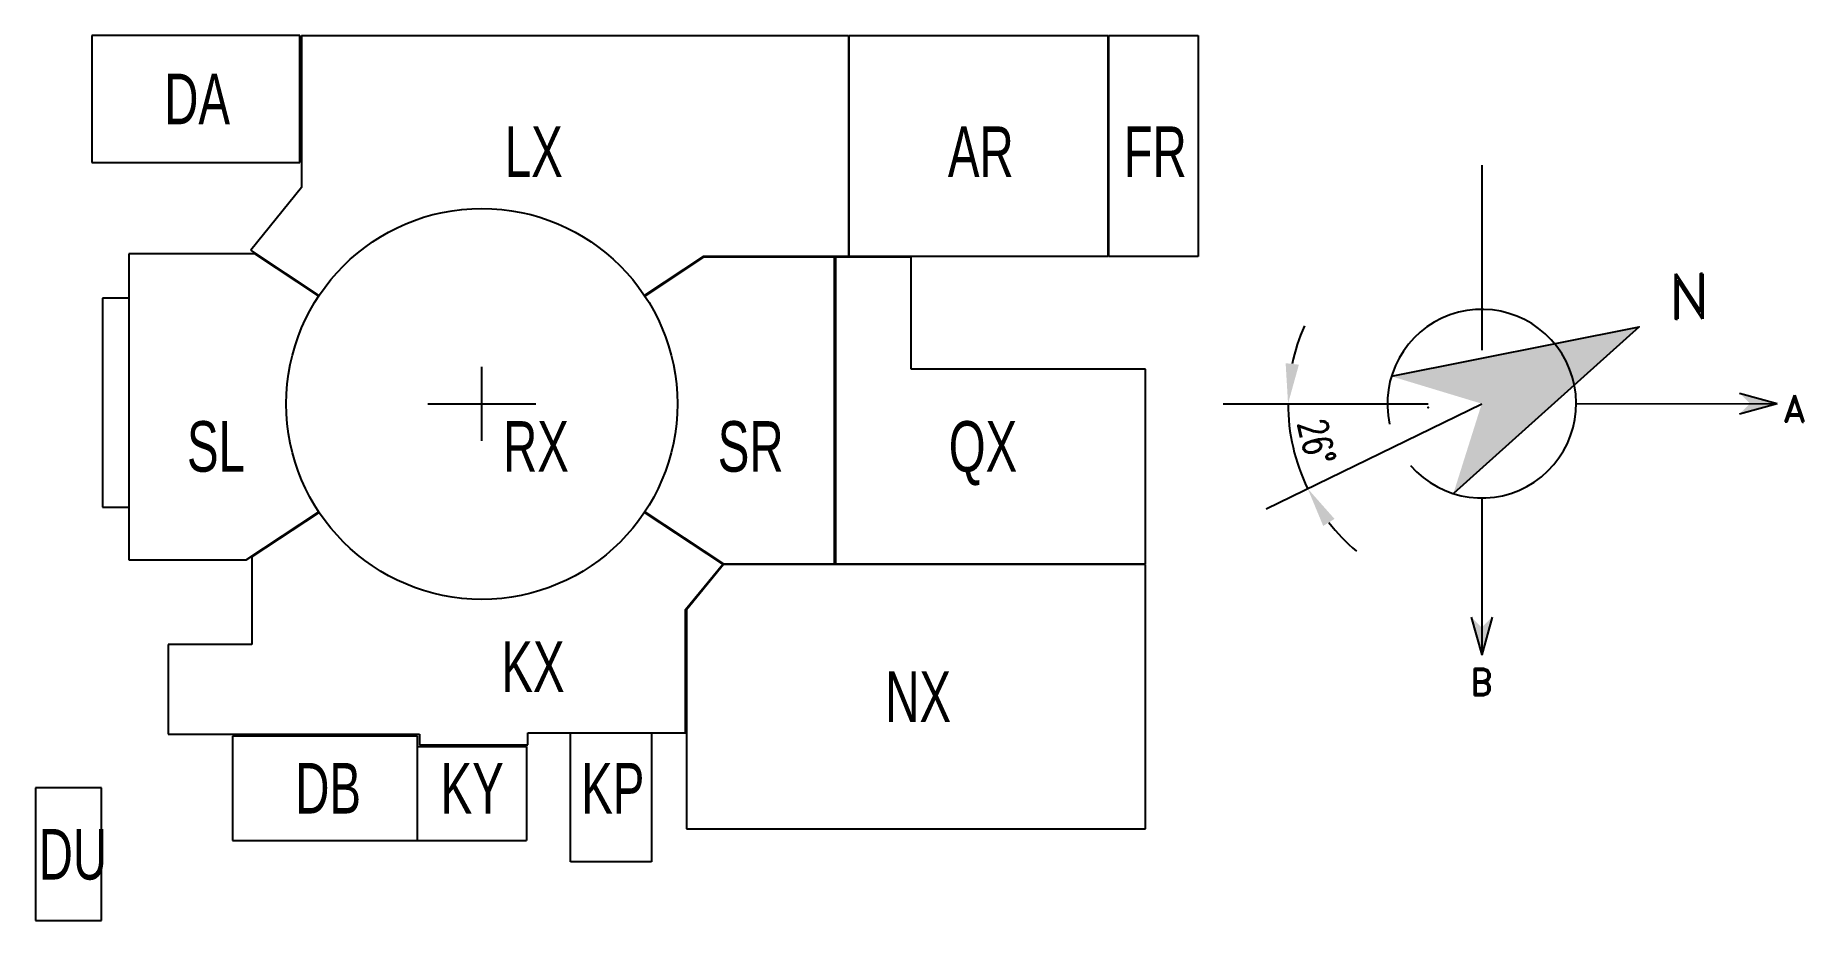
# Model space of a CAD drawing. Header units: millimetres. Extents: x -1788 to 5294, y -2071 to 1477.
import ezdxf

# ---------------------------------------------------------------- set-up
doc = ezdxf.new("R2010")
doc.units = ezdxf.units.MM
doc.header["$LTSCALE"] = 1000
doc.linetypes.add('CONTINOUS', pattern=[0])
doc.linetypes.add('DOTE', pattern=[2.42, 2, -0.2, 0.02, -0.2])
for name, color, linetype in [('2021.6.10-dww-den', 60, 'Continuous'), ('中心线', 2, 'DOTE'), ('土建', 4, 'Continuous'), ('看线', 3, 'Continuous')]:
    doc.layers.add(name, color=color, linetype=linetype)
doc.styles.add('bine', font='binee.shx', dxfattribs={"width": 0.7, "bigfont": 'binec.shx'})
doc.styles.add('OCHINESE', font='TXT.shx', dxfattribs={"width": 0.7, "bigfont": 'OCHINESE.shx'})
doc.styles.add('ROMANT', font='romand.shx', dxfattribs={"width": 0.7})
doc.dimstyles.new('ISO-25', dxfattribs={"dimtxt": 2.5, "dimasz": 2.5, "dimexe": 1.25, "dimexo": 0.625, "dimtad": 1, "dimtxsty": 'Standard', "dimcen": 2.5, "dimadec": 0, "dimazin": 0, "dimtfac": 1, "dimtmove": 0, "dimatfit": 3, "dimfxl": 1, "dimarcsym": 0})

# ---------------------------------------------------------------- blocks, each defined once
blk = doc.blocks.new('*D4')
at = {"layer": 'DEFPOINTS', "color": 0, "linetype": 'CONTINOUS', "transparency": 16777216}
for p in [(1552302, -273068), (1553584, -273068), (1553919, -273068), (1552721, -273251), (1552571, -273726)]:
    blk.add_point(p, dxfattribs=at)
at = {"layer": '看线', "color": 0, "linetype": 'CONTINOUS', "lineweight": -2, "transparency": 16777216}
for start, end in [(156.314, 168.157), (180, 206), (217.843, 229.686)]:
    blk.add_arc((1553919, -273068), 1212, start, end, dxfattribs=at)
at = {"layer": '看线', "color": 0, "linetype": 'CONTINOUS', "transparency": 16777216}
for points in [[(1552775, -272824), (1552692, -272815), (1552707, -273068)], [(1552927, -273834), (1552998, -273790), (1552830, -273600)]]:
    blk.add_solid(points, dxfattribs=at)
at = {"layer": '看线', "color": 0, "linetype": 'CONTINOUS', "transparency": 16777216, "insert": (1552887, -273307), "char_height": 180, "attachment_point": 5, "rotation": 283, "style": 'OCHINESE'}
blk.add_mtext('26°', dxfattribs=at)
blk = doc.blocks.new('A$C53F56A3A')
at = {"layer": '看线', "color": 4, "linetype": 'CONTINOUS'}
for p, q in [((0, 1493.213), (0, 335.297)), ((-1617.334, 0), (-335.297, 0)), ((-1348.191, -657.557), (0, 0)), ((590.625, 0), (1849.236, 0.589)), ((1613.983, -63.737), (1849.541, 1.134)), ((1614.027, 66.164), (1849.541, 1.134)), ((0, -590.625), (0, -1575.112)), ((-65.196, -1336.73), (-0.325, -1572.289)), ((64.705, -1336.774), (-0.325, -1572.289))]:
    blk.add_line(p, q, dxfattribs=at)
blk.add_lwpolyline([(-446.211, -386.954, 8.047378541), (-576.406, -128.819)], format="xyb", dxfattribs=at)
blk.add_lwpolyline([(-565.237, 171.302), (985.861, 480.837), (-177.646, -563.276)], dxfattribs=at)
blk.add_point((-334.481, -23.378), dxfattribs=at)
blk.add_point((-334.481, -23.378), dxfattribs=at)
for points in [[(0, 0), (-565.237, 171.302), (985.861, 480.837)], [(-177.646, -563.276), (985.861, 480.837), (0, 0)], [(1613.983, -63.737), (1849.541, 1.134), (1678.955, 1.191)], [(1678.955, 1.191), (1614.027, 66.164), (1849.541, 1.134)], [(-65.196, -1336.73), (-0.325, -1572.289), (-0.268, -1401.703)], [(-0.268, -1401.703), (64.705, -1336.774), (-0.325, -1572.289)]]:
    blk.add_solid(points, dxfattribs=at)
at = {"layer": '看线', "color": 4, "linetype": 'CONTINOUS', "style": 'ROMANT'}
blk.add_text('N', height=280.36, rotation=180, dxfattribs=at).set_placement((1430.074, 812.591))
for s, p in [('A', (1884.595, -114.256)), ('B', (-74.747, -1826.371))]:
    blk.add_text(s, height=168.216, dxfattribs=at).set_placement(p)
at = {"layer": '看线', "color": 4, "linetype": 'CONTINOUS'}
dim = blk.add_angular_dim_2l(base=(-1197.806, -182.577), line1=((-1348.191, -657.557), (0, 0)), line2=((-1617.334, 0), (-335.297, 0)), dimstyle='ISO-25', override={"dimscale": 100, "dimtxt": 1.8, "dimlfac": 0.01, "dimdsep": 46, "dimtxsty": 'OCHINESE'}, dxfattribs=at)
dim.commit()
dim.dimension.update_dxf_attribs({"geometry": '*D4', "text_midpoint": (-1031.996, -238.255), "insert": (-1553919.126, 273068.373)})

msp = doc.modelspace()

# ---------------------------------------------------------------- linework, layer by layer
at = {"layer": '中心线', "linetype": 'ByBlock'}
for p, q in [((0, -148.1), (0, 148.1)), ((-216.8, 0), (216.8, 0))]:
    msp.add_line(p, q, dxfattribs=at)
at = {"layer": '土建', "color": 7, "linetype": 'ByBlock'}
for p, q in [((-1562.5, 1477.2), (-1562.5, 967.2)), ((-729.1, 1477.2), (-1562.5, 1477.2)), ((-729.1, 967.2), (-729.1, 1477.2)), ((-721.9, 1477.2), (-721.9, 867.4)), ((-721.9, 1477.2), (1468.9, 1477.2)), ((1468.9, 1477.2), (1468.9, 590.9)), ((1471.7, 1477.2), (2507.1, 1477.2)), ((1471.7, 590.9), (1471.7, 1477.2)), ((2507.1, 1477.2), (2507.1, 590.9)), ((2509.9, 1477.2), (2869.5, 1477.2)), ((2509.9, 1477.2), (2509.9, 590.9)), ((2869.5, 1477.2), (2869.5, 590.9)), ((-1562.5, 967.2), (-729.1, 967.2)), ((-721.9, 867.4), (-925.5, 615.9)), ((-909.6, 602), (-1413.1, 602)), ((-1413.1, 602), (-1413.1, -624.3)), ((-651.6, 434.6), (-925.5, 615.9)), ((-653.1, 432.3), (-909.6, 602)), ((887.7, 590.9), (651.6, 434.6)), ((888.5, 587.7), (653.1, 432.3)), ((1468.9, 590.9), (887.7, 590.9)), ((1413.1, 588.1), (888.5, 587.7)), ((1413.1, -641.1), (1413.1, 588.1)), ((1413.1, 588.1), (1413.1, -641.1)), ((1415.9, 588.1), (1415.9, -641.1)), ((1719.7, 588.1), (1415.9, 588.1)), ((2507.1, 590.9), (1471.7, 590.9)), ((1719.7, 139.4), (1719.7, 588.1)), ((2869.5, 590.9), (2509.9, 590.9)), ((-1413.1, 423.7), (-1519, 423.7)), ((-1519, 423.7), (-1519, -413.9)), ((2657.6, 139.4), (1719.7, 139.4)), ((2657.6, -641.1), (2657.6, 139.4)), ((-1519, -413.9), (-1413.1, -413.9)), ((-943.3, -624.3), (-653.1, -432.3)), ((-651.6, -434.6), (-921.2, -613.1)), ((965.8, -642.6), (651.6, -434.6)), ((653.1, -432.3), (968.5, -641.1)), ((-1413.1, -624.3), (-943.3, -624.3)), ((-921.2, -613.1), (-921.2, -964.4)), ((816.4, -823.7), (965.8, -642.6)), ((968.4, -643.9), (819.2, -824.7)), ((2657.6, -643.9), (968.4, -643.9)), ((968.5, -641.1), (1413.1, -641.1)), ((1415.9, -641.1), (2657.6, -641.1)), ((2657.6, -1703), (2657.6, -643.9)), ((816.4, -1318.4), (816.4, -823.7)), ((819.2, -824.7), (819.2, -1703)), ((-921.2, -964.4), (-1255.7, -964.4)), ((-1255.7, -964.4), (-1255.7, -1323.9)), ((-1255.7, -1323.9), (-250, -1323.9)), ((-257.3, -1331.2), (-998.7, -1331.2)), ((-998.7, -1331.2), (-998.7, -1749.3)), ((-257.3, -1749.3), (-257.3, -1331.2)), ((-250, -1323.9), (-250, -1365.7)), ((183.7, -1318.4), (816.4, -1318.4)), ((183.7, -1365.7), (183.7, -1318.4)), ((355.7, -1318.4), (679, -1318.4)), ((355.7, -1835.3), (355.7, -1318.4)), ((679, -1318.4), (679, -1835.3)), ((-257.3, -1373), (179.2, -1373)), ((-257.3, -1727), (-257.3, -1393.4)), ((-250, -1365.7), (183.7, -1365.7)), ((179.2, -1373), (179.2, -1749.3)), ((-1523.2, -1538.6), (-1788, -1538.6)), ((-1788, -1538.6), (-1788, -2070.9)), ((-1523.2, -2070.9), (-1523.2, -1538.6)), ((-998.7, -1749.3), (179.2, -1749.3)), ((819.2, -1703), (2657.6, -1703)), ((679, -1835.3), (355.7, -1835.3)), ((-1788, -2070.9), (-1523.2, -2070.9))]:
    msp.add_line(p, q, dxfattribs=at)
msp.add_circle((0, 0), 783.2, dxfattribs=at)

# ---------------------------------------------------------------- block references
at = {"layer": '2021.6.10-dww-den', "color": 3, "ltscale": 0.1, "xscale": 0.6400000000000001, "yscale": 0.6400000000000001, "zscale": 0.6400000000000001}
msp.add_blockref('A$C53F56A3A', (4004.8, 1, 0), dxfattribs=at)

# ---------------------------------------------------------------- texts
at = {"linetype": 'Continuous', "style": 'bine', "width": 0.7}
for s, p in [('DA', (-1271.9, 1120.9)), ('LX', (92, 909.6)), ('AR', (1866.8, 909.6)), ('FR', (2570.5, 909.6)), ('SL', (-1180.8, -271.6)), ('RX', (85.2, -271.6)), ('SR', (945.1, -271.6)), ('QX', (1870.2, -271.6)), ('KX', (78.3, -1154.1)), ('NX', (1615.8, -1274.8)), ('DB', (-747.2, -1641.6)), ('KY', (-165, -1641.6)), ('KP', (398.1, -1641.6)), ('DU', (-1774.8, -1906.1))]:
    msp.add_text(s, height=202.66, dxfattribs=at).set_placement(p)

doc.saveas('drawing.dxf')
